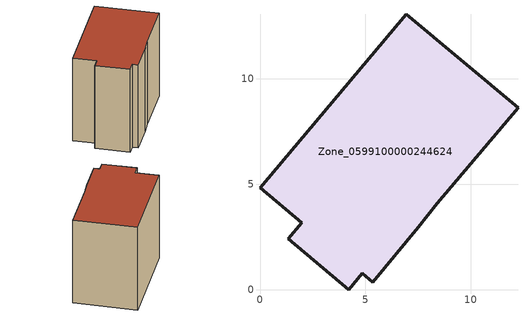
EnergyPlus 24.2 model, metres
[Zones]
Zone_0599100000244624
 floor ground (C_G): 8.41,4.11 7.5,2.95 5.34,0.36 4.84,0.78 4.2,0 1.34,2.41 1.98,3.17 0,4.83 6.93,13.06 12.23,8.62 z0
 wall outside (C_F): 1.34,2.41 4.2,0 4.84,0.78 5.34,0.36 7.5,2.95 8.41,4.11 12.23,8.62 6.93,13.06 0,4.83 1.98,3.17 1.34,2.41 z0:9.95
 roof outside (C_R): 12.23,8.62 6.93,13.06 0,4.83 1.98,3.17 1.34,2.41 4.2,0 4.84,0.78 5.34,0.36 7.5,2.95 8.41,4.11 z9.95
[BUILDING]
Pand.0599100000244624: North Axis=0; Terrain=City; Loads Convergence Tolerance Value=0.04; Temperature Convergence Tolerance Value=0.4; Solar Distribution=FullExterior; Maximum Number of Warmup Days=25; Minimum Number of Warmup Days=1
[Site:Location]
Rotterdam.The.Hague.AP_ZH_NLD Design_Conditions: Latitude=51.96; Longitude=4.45; Time Zone=1; Elevation=-4.5
[SITE:GROUNDTEMPERATURE:BUILDINGSURFACE]
18, 18, 18, 18, 18, 18, 18, 18, 18, 18, 18, 18
[MATERIAL] Thermal Absorptance=0.9; Solar Absorptance=0.7; Visible Absorptance=0.7
Name | Roughness | Thickness | Conductivity | Density | Specific Heat
G.TC.1946 | MediumSmooth | 0.15 | 1 | 540 | 1210
F.TC.1946 | Rough | 0.3 | 0.857143 | 1920 | 840
R.TC.1946 | MediumRough | 0.2 | 0.909091 | 1500 | 1000
[CONSTRUCTION]
C_G: G.TC.1946
C_F: F.TC.1946
C_R: R.TC.1946
[ZONE]
Zone_0599100000244624: Type=1; Multiplier=1; Ceiling Height=Autocalculate; Volume=Autocalculate; Floor Area=autocalculate; Part of Total Floor Area=Yes
[ZONEINFILTRATION:DESIGNFLOWRATE]
Infil_Zone_0599100000244624: Zone or ZoneList or Space or SpaceList=Zone_0599100000244624; Schedule=AlwaysOn; Design Flow Rate Calculation Method=Flow/Area; Flow Rate per Floor Area=0.003; Constant Term Coefficient=1; Temperature Term Coefficient=0; Velocity Term Coefficient=0; Velocity Squared Term Coefficient=0
[HVACTEMPLATE:ZONE:IDEALLOADSAIRSYSTEM]
Zone_0599100000244624: Maximum Heating Supply Air Temperature=50; Minimum Cooling Supply Air Temperature=13; Maximum Heating Supply Air Humidity Ratio=0.0156; Minimum Cooling Supply Air Humidity Ratio=0.0077; Heating Limit=NoLimit; Cooling Limit=NoLimit; Dehumidification Control Type=ConstantSensibleHeatRatio; Cooling Sensible Heat Ratio=0.7; Dehumidification Setpoint=60; Humidification Control Type=None; Humidification Setpoint=30; Outdoor Air Method=None; Outdoor Air Flow Rate per Person=0.00944; Outdoor Air Flow Rate per Zone Floor Area=0; Outdoor Air Flow Rate per Zone=0; Demand Controlled Ventilation Type=None; Outdoor Air Economizer Type=NoEconomizer; Heat Recovery Type=None; Sensible Heat Recovery Effectiveness=0.7; Latent Heat Recovery Effectiveness=0.65
[ZONECONTROL:THERMOSTAT]
ThermostatControl_Zone_0599100000244624: Zone or ZoneList=Zone_0599100000244624; Control Type Schedule=DualSetpointControlType; Control 1=Thermostat_Zone_0599100000244624; Temperature Difference Between Cutout And Setpoint=0
[THERMOSTATSETPOINT:DUALSETPOINT]
Thermostat_Zone_0599100000244624: Heating Setpoint Temperature Schedule=HeatingSetpoint_Zone_0599100000244624; Cooling Setpoint Temperature Schedule=CoolingSetpoint_Zone_0599100000244624
[SCHEDULE:COMPACT]
HeatingSetpoint_Zone_0599100000244624: Through: 12/31, For: AllDays, Until: 24:00, 21
CoolingSetpoint_Zone_0599100000244624: Through: 12/31, For: AllDays, Until: 24:00, 24
DualSetpointControlType: Through: 12/31, For: AllDays, Until: 24:00, 4
AlwaysOn: Through: 12/31, For: AllDays, Until: 24:00, 1
